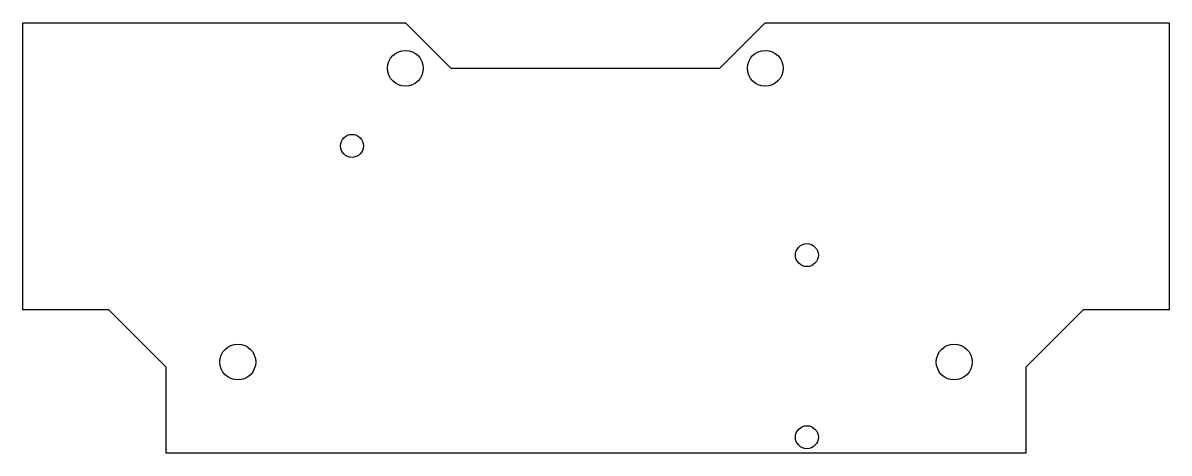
# Model space of a CAD drawing. Header units: millimetres. Extents: x 20 to 180, y 40 to 100.
import ezdxf

# ---------------------------------------------------------------- set-up
doc = ezdxf.new("R2010")
doc.units = ezdxf.units.MM
doc.layers.get('0').update_dxf_attribs({"lineweight": 25})
doc.layers.add('arduino ... arduino_holes', color=7, linetype='Continuous', lineweight=25)

# ---------------------------------------------------------------- blocks, each defined once
blk = doc.blocks.new('ArduinoMount')
at = {"layer": 'arduino ... arduino_holes'}
for centre in [(0, 0), (63.5, -15.24), (63.5, -40.64)]:
    blk.add_circle(centre, 1.6, dxfattribs=at)

msp = doc.modelspace()

# ---------------------------------------------------------------- linework, layer by layer
at = {"flags": 128}
msp.add_lwpolyline([(73.39, 100), (79.72, 93.67), (117.3, 93.67), (123.63, 100), (180, 100), (180, 60), (168, 60), (160, 52), (160, 40), (40, 40), (40, 52), (32, 60), (20, 60), (20, 100), (73.39, 100)], dxfattribs=at)
for centre in [(73.39, 93.67), (123.63, 93.67), (50, 52.7), (150, 52.7)]:
    msp.add_circle(centre, 2.5)

# ---------------------------------------------------------------- block references
at = {"layer": 'arduino ... arduino_holes'}
msp.add_blockref('ArduinoMount', (65.94, 82.85), dxfattribs=at)

doc.saveas('drawing.dxf')
